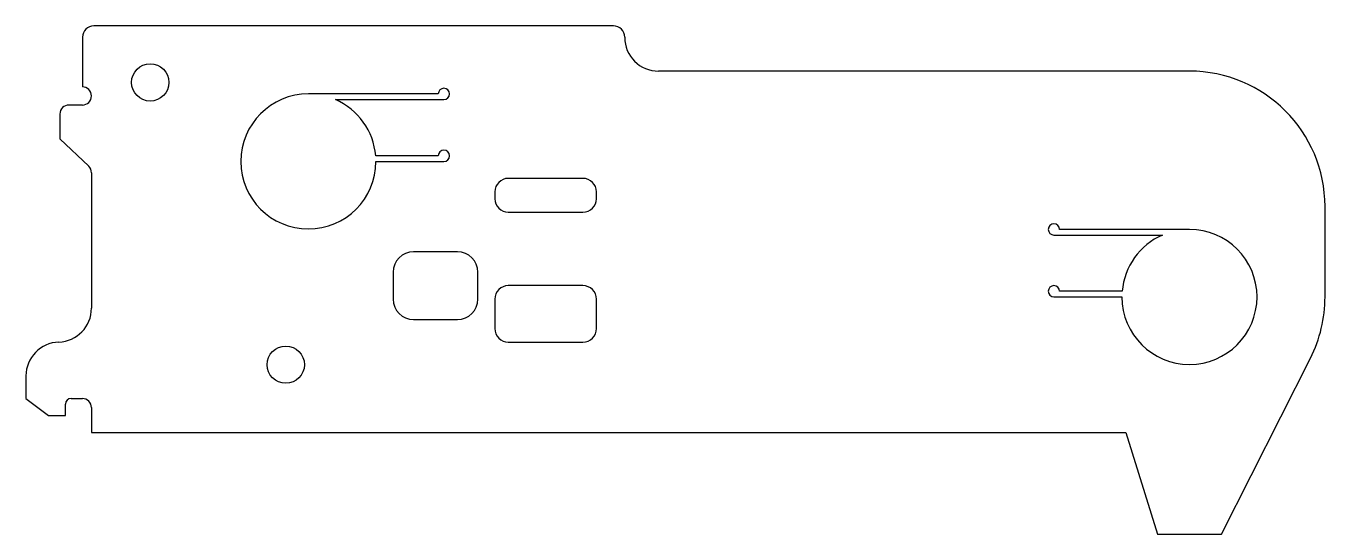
# Model space of a CAD drawing. Extents: x -25 to 90, y -33 to 12.
import ezdxf

# ---------------------------------------------------------------- set-up
doc = ezdxf.new("R2010")
doc.units = 0
doc.layers.get('0').update_dxf_attribs({"linetype": 'CONTINUOUS'})

msp = doc.modelspace()

# ---------------------------------------------------------------- linework, layer by layer
at = {"color": 7, "linetype": 'CONTINUOUS'}
for p, q in [((27, 12), (-19, 12)), ((-20, 11), (-20, 6.6)), ((78, 8), (31, 8)), ((11.5, 5.98), (0, 5.98)), ((-20, 5), (-21.2, 5)), ((2.39, 5.48), (12, 5.48)), ((-22, 4.2), (-22, 2)), ((-22, 2), (-19.45, -0.42)), ((11.5, 0.5), (5.96, 0.5)), ((5.98, 0), (12, 0)), ((-19.2, -1), (-19.2, -13)), ((24.3, -1.5), (17.7, -1.5)), ((16.5, -2.7), (16.5, -3.3)), ((25.5, -3.3), (25.5, -2.7)), ((17.7, -4.5), (24.3, -4.5)), ((90, -12), (90, -4)), ((66, -6.52), (75.61, -6.52)), ((78, -6.02), (66.5, -6.02)), ((13.2, -8), (9.3, -8)), ((7.5, -9.8), (7.5, -12.2)), ((15, -12.2), (15, -9.8)), ((24.3, -11), (17.7, -11)), ((72.04, -11.5), (66.5, -11.5)), ((16.5, -12.2), (16.5, -14.8)), ((25.5, -14.8), (25.5, -12.2)), ((66, -12), (72.02, -12)), ((9.3, -14), (13.2, -14)), ((17.7, -16), (24.3, -16)), ((80.83, -33), (88.71, -17.42)), ((-25, -19), (-25, -21)), ((-25, -21), (-23, -22.5)), ((-21.5, -22.5), (-21.5, -21.5)), ((-21, -21), (-20, -21)), ((-19.2, -21.8), (-19.2, -24)), ((-23, -22.5), (-21.5, -22.5)), ((-19.2, -24), (72.36, -24)), ((72.36, -24), (75.17, -33)), ((75.17, -33), (80.83, -33))]:
    msp.add_line(p, q, dxfattribs=at)
for centre in [(-14, 7), (-2, -18)]:
    msp.add_circle(centre, 1.65, dxfattribs=at)
for centre, radius, start, end in [((-19, 11), 1, 90, 180), ((27, 11), 1, 0, 90), ((31, 11), 3, 180, 270), ((78, -4), 12, 0, 90), ((-20, 5.8), 0.8, 270, 90), ((0, 0), 5.98, 90, 0), ((12, 5.98), 0.5, 270, 180), ((-21.2, 4.2), 0.8, 90, 180), ((0, 0), 5.98, 4.7962, 66.4036), ((12, 0.5), 0.5, 270, 180), ((-20, -1), 0.8, 0, 46.5096), ((17.7, -2.7), 1.2, 90, 180), ((24.3, -2.7), 1.2, 0, 90), ((17.7, -3.3), 1.2, 180, 270), ((24.3, -3.3), 1.2, 270, 0), ((66, -6.02), 0.5, 0, 270), ((78, -12), 5.98, 180, 90), ((78, -12), 5.98, 113.5964, 175.2038), ((9.3, -9.8), 1.8, 90, 180), ((13.2, -9.8), 1.8, 0, 90), ((17.7, -12.2), 1.2, 90, 180), ((24.3, -12.2), 1.2, 0, 90), ((66, -11.5), 0.5, 0, 270), ((9.3, -12.2), 1.8, 180, 270), ((13.2, -12.2), 1.8, 270, 0), ((78, -12), 12, 333.1757, 0), ((-22.2, -13), 3, 271.9102, 0), ((17.7, -14.8), 1.2, 180, 270), ((24.3, -14.8), 1.2, 270, 0), ((-22, -19), 3, 91.9102, 180), ((-21, -21.5), 0.5, 90, 180), ((-20, -21.8), 0.8, 0, 90)]:
    msp.add_arc(centre, radius, start, end, dxfattribs=at)

doc.saveas('drawing.dxf')
